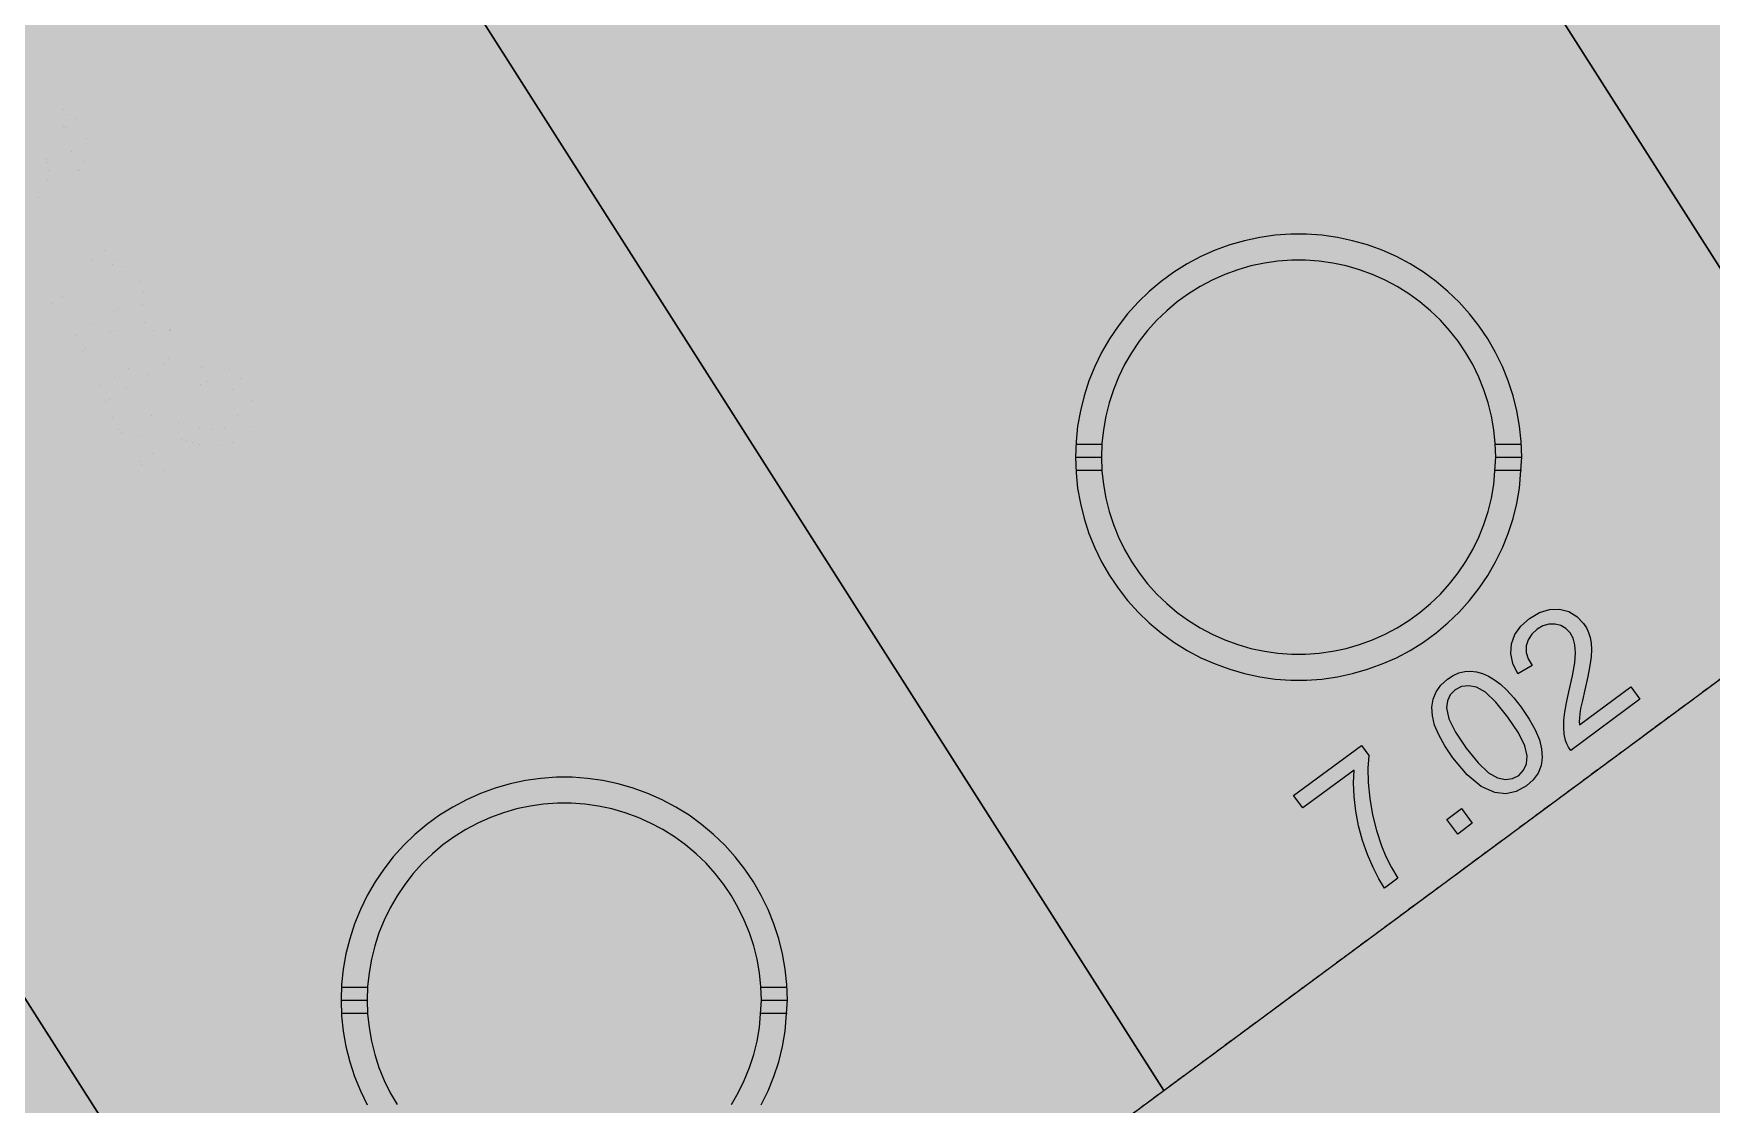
# Model space of a CAD drawing. Extents: x -5280327 to 29700, y -3925683 to 5564800.
# Drawn here: x 17526 to 18031, y 5149 to 5472 of the extents above; entities that cross this region are included whole.
import ezdxf

# ---------------------------------------------------------------- set-up
doc = ezdxf.new("R2010")
doc.units = 0
doc.linetypes.add('4', pattern=[2.97766, 2.382128, -0.595532])
doc.linetypes.add('6', pattern=[2640.874023, 1320.437012, -1320.437012])
doc.layers.get('0').update_dxf_attribs({"linetype": 'CONTINUOUS'})
for name, color, linetype in [('31_PREDIOS_TOTAL', 7, 'CONTINUOUS'), ('CIRCULO', 7, 'CONTINUOUS'), ('LOTES', 7, 'CONTINUOUS'), ('PERIMETRO', 7, 'CONTINUOUS')]:
    doc.layers.add(name, color=color, linetype=linetype)

msp = doc.modelspace()

# ---------------------------------------------------------------- linework, layer by layer
at = {"color": 7, "linetype": '6', "const_width": 10343.08}
msp.add_lwpolyline([(0, 29405.62), (24528.32, 0)], dxfattribs=at)
msp.add_lwpolyline([(0, 29405.62), (24528.32, 0)], dxfattribs=at)
at = {"layer": '31_PREDIOS_TOTAL', "color": 7, "const_width": 0.00153}
for points in [[(17521.45, 5447.65), (17526.85, 5449.42), (17531.58, 5449.66), (17531.58, 5449.66), (17535.14, 5448.7), (17538.17, 5446.73), (17540.65, 5443.74), (17540.65, 5443.74), (17541.96, 5441.15), (17542.58, 5438.55), (17542.52, 5435.96), (17542.52, 5435.96), (17541.79, 5433.48), (17540.41, 5431.2), (17538.38, 5429.14)], [(17538.38, 5429.14), (17535.5, 5432.97), (17535.5, 5432.97), (17536.68, 5434.3), (17537.52, 5435.55), (17538, 5436.71), (17538, 5436.71), (17538.21, 5438.51), (17537.93, 5440.23), (17537.16, 5441.87), (17537.16, 5441.87), (17536.25, 5443.04), (17535.17, 5443.94), (17533.91, 5444.59), (17533.91, 5444.59), (17532.08, 5445.1), (17530.08, 5445.24), (17527.91, 5445.02), (17527.91, 5445.02), (17525.48, 5444.35)], [(17525.13, 5439.84), (17526.64, 5438.78), (17527.94, 5437.53), (17529.03, 5436.08), (17529.03, 5436.08), (17530.33, 5433.3), (17530.8, 5430.36), (17530.43, 5427.27), (17530.43, 5427.27), (17529.25, 5424.3), (17527.28, 5421.71), (17524.52, 5419.51)], [(17526.46, 5392.72), (17550.42, 5407.92), (17552.72, 5404.29), (17549.36, 5402.16), (17549.36, 5402.16), (17550.99, 5402.02), (17552.57, 5401.62), (17554.1, 5400.95), (17554.1, 5400.95), (17555.52, 5400.02), (17556.78, 5398.83), (17557.87, 5397.37), (17557.87, 5397.37), (17558.81, 5395.62), (17559.37, 5393.94), (17559.54, 5392.3), (17559.54, 5392.3), (17559.36, 5390.75), (17558.83, 5389.3), (17557.97, 5387.94), (17557.97, 5387.94), (17561.63, 5387.33), (17564.59, 5385.76), (17566.87, 5383.2), (17566.87, 5383.2), (17568.04, 5380.87), (17568.54, 5378.63), (17568.37, 5376.47), (17568.37, 5376.47), (17567.49, 5374.42), (17565.87, 5372.5), (17563.51, 5370.7), (17547.07, 5360.26), (17544.5, 5364.3), (17559.59, 5373.87), (17559.59, 5373.87), (17561.04, 5374.85), (17562.12, 5375.73), (17562.85, 5376.49), (17562.85, 5376.49), (17563.31, 5377.25), (17563.58, 5378.1), (17563.67, 5379.02), (17563.67, 5379.02), (17563.57, 5379.98), (17563.27, 5380.94), (17562.77, 5381.87), (17562.77, 5381.87), (17561.58, 5383.34), (17560.13, 5384.39), (17558.43, 5385), (17558.43, 5385), (17556.5, 5385.08), (17554.35, 5384.49), (17551.99, 5383.26), (17538.08, 5374.42), (17535.5, 5378.48), (17551.06, 5388.36), (17551.06, 5388.36), (17552.65, 5389.52), (17553.79, 5390.71), (17554.49, 5391.93), (17554.49, 5391.93), (17554.73, 5393.21), (17554.5, 5394.58), (17553.78, 5396.04), (17553.78, 5396.04), (17552.98, 5397.09), (17552, 5397.95), (17550.87, 5398.63), (17550.87, 5398.63), (17549.62, 5399.08), (17548.29, 5399.22), (17546.89, 5399.07), (17546.89, 5399.07), (17545.33, 5398.59), (17543.53, 5397.75), (17541.47, 5396.54), (17529.04, 5388.66), (17526.46, 5392.72)], [(17567.62, 5336.5), (17563.72, 5334.03), (17549.84, 5355.88), (17549.84, 5355.88), (17550.83, 5356.46), (17551.87, 5356.9), (17552.96, 5357.2), (17552.96, 5357.2), (17554.87, 5357.47), (17556.9, 5357.51), (17559.06, 5357.32), (17559.06, 5357.32), (17561.47, 5356.87), (17564.26, 5356.16), (17567.44, 5355.18), (17567.44, 5355.18), (17572.22, 5353.72), (17576.09, 5352.77), (17579.07, 5352.34), (17579.07, 5352.34), (17581.42, 5352.36), (17583.45, 5352.77), (17585.15, 5353.55), (17585.15, 5353.55), (17586.56, 5354.71), (17587.55, 5356.15), (17588.13, 5357.86), (17588.13, 5357.86), (17588.24, 5359.71), (17587.85, 5361.56), (17586.93, 5363.41), (17586.93, 5363.41), (17585.58, 5365.11), (17584, 5366.3), (17582.19, 5366.99), (17582.19, 5366.99), (17580.25, 5367.13), (17578.25, 5366.69), (17576.19, 5365.68), (17573.97, 5370.12), (17573.97, 5370.12), (17577.18, 5371.39), (17580.24, 5371.82), (17583.13, 5371.41), (17583.13, 5371.41), (17585.81, 5370.2), (17588.22, 5368.21), (17590.35, 5365.45), (17590.35, 5365.45), (17591.93, 5362.32), (17592.64, 5359.25), (17592.49, 5356.25), (17592.49, 5356.25), (17591.57, 5353.5), (17589.98, 5351.19), (17587.71, 5349.32), (17587.71, 5349.32), (17586.34, 5348.57), (17584.86, 5348.02), (17583.29, 5347.65), (17583.29, 5347.65), (17581.57, 5347.49), (17579.66, 5347.53), (17577.54, 5347.79), (17577.54, 5347.79), (17574.98, 5348.31), (17571.72, 5349.17), (17567.75, 5350.35), (17567.75, 5350.35), (17564.56, 5351.34), (17562.18, 5352.02), (17560.61, 5352.4), (17560.61, 5352.4), (17559.47, 5352.59), (17558.37, 5352.7), (17557.33, 5352.72), (17567.62, 5336.5)]]:
    msp.add_lwpolyline(points, dxfattribs=at)
at = {"layer": '31_PREDIOS_TOTAL', "color": 7}
for points in [[(18006.86, 5274.97, 33030.86), (18009.61, 5271.25, 33030.86), (17988.79, 5255.86, 33030.86), (17988.79, 5255.86, 33030.86), (17988.14, 5256.8, 33030.86), (17987.63, 5257.8, 33030.86), (17987.26, 5258.87, 33030.86), (17987.26, 5258.87, 33030.86), (17986.85, 5260.76, 33030.86), (17986.67, 5262.78, 33030.86), (17986.71, 5264.95, 33030.86), (17986.71, 5264.95, 33030.86), (17986.98, 5267.38, 33030.86), (17987.49, 5270.22, 33030.86), (17988.24, 5273.46, 33030.86), (17988.24, 5273.46, 33030.86), (17989.36, 5278.33, 33030.86), (17990.02, 5282.26, 33030.86), (17990.24, 5285.26, 33030.86), (17990.24, 5285.26, 33030.86), (17990.05, 5287.61, 33030.86), (17989.51, 5289.6, 33030.86), (17988.6, 5291.24, 33030.86), (17988.6, 5291.24, 33030.86), (17987.35, 5292.56, 33030.86), (17985.84, 5293.45, 33030.86), (17984.09, 5293.9, 33030.86), (17984.09, 5293.9, 33030.86), (17982.24, 5293.89, 33030.86), (17980.42, 5293.36, 33030.86), (17978.64, 5292.31, 33030.86), (17978.64, 5292.31, 33030.86), (17977.04, 5290.84, 33030.86), (17975.97, 5289.18, 33030.86), (17975.41, 5287.33, 33030.86), (17975.41, 5287.33, 33030.86), (17975.41, 5285.38, 33030.86), (17975.99, 5283.42, 33030.86), (17977.15, 5281.44, 33030.86), (17972.87, 5278.91, 33030.86), (17972.87, 5278.91, 33030.86), (17971.38, 5282.02, 33030.86), (17970.73, 5285.04, 33030.86), (17970.93, 5287.95, 33030.86), (17970.93, 5287.95, 33030.86), (17971.95, 5290.71, 33030.86), (17973.76, 5293.25, 33030.86), (17976.36, 5295.58, 33030.86), (17976.36, 5295.58, 33030.86), (17979.38, 5297.38, 33030.86), (17982.39, 5298.31, 33030.86), (17985.39, 5298.37, 33030.86), (17985.39, 5298.37, 33030.86), (17988.2, 5297.65, 33030.86), (17990.61, 5296.22, 33030.86), (17992.64, 5294.09, 33030.86), (17992.64, 5294.09, 33030.86), (17993.48, 5292.78, 33030.86), (17994.14, 5291.35, 33030.86), (17994.62, 5289.81, 33030.86), (17994.62, 5289.81, 33030.86), (17994.9, 5288.1, 33030.86), (17995, 5286.19, 33030.86), (17994.89, 5284.06, 33030.86), (17994.89, 5284.06, 33030.86), (17994.55, 5281.47, 33030.86), (17993.93, 5278.15, 33030.86), (17993.03, 5274.11, 33030.86), (17993.03, 5274.11, 33030.86), (17992.28, 5270.86, 33030.86), (17991.76, 5268.44, 33030.86), (17991.5, 5266.85, 33030.86), (17991.5, 5266.85, 33030.86), (17991.39, 5265.69, 33030.86), (17991.36, 5264.59, 33030.86), (17991.41, 5263.54, 33030.86), (18006.86, 5274.97, 33030.86)], [(17953.34, 5253.65, 33030.86), (17953.34, 5253.65, 33030.86), (17950.89, 5257.23, 33030.86), (17949.06, 5260.51, 33030.86), (17947.84, 5263.49, 33030.86), (17947.84, 5263.49, 33030.86), (17947.18, 5266.25, 33030.86), (17947.02, 5268.84, 33030.86), (17947.37, 5271.27, 33030.86), (17947.37, 5271.27, 33030.86), (17948.25, 5273.51, 33030.86), (17949.69, 5275.53, 33030.86), (17951.7, 5277.34, 33030.86), (17951.7, 5277.34, 33030.86), (17953.41, 5278.42, 33030.86), (17955.14, 5279.18, 33030.86), (17956.9, 5279.6, 33030.86), (17956.9, 5279.6, 33030.86), (17958.68, 5279.71, 33030.86), (17960.46, 5279.51, 33030.86), (17962.24, 5279, 33030.86), (17962.24, 5279, 33030.86), (17964.03, 5278.19, 33030.86), (17965.83, 5277.11, 33030.86), (17967.66, 5275.76, 33030.86), (17967.66, 5275.76, 33030.86), (17969.57, 5274, 33030.86), (17971.64, 5271.69, 33030.86), (17973.87, 5268.84, 33030.86), (17973.87, 5268.84, 33030.86), (17976.3, 5265.29, 33030.86), (17978.13, 5262.03, 33030.86), (17979.35, 5259.06, 33030.86), (17979.35, 5259.06, 33030.86), (17980.02, 5256.3, 33030.86), (17980.18, 5253.71, 33030.86), (17979.84, 5251.28, 33030.86), (17979.84, 5251.28, 33030.86), (17978.96, 5249.03, 33030.86), (17977.51, 5247, 33030.86), (17975.49, 5245.18, 33030.86), (17975.49, 5245.18, 33030.86), (17972.4, 5243.46, 33030.86), (17969.21, 5242.79, 33030.86), (17965.92, 5243.16, 33030.86), (17965.92, 5243.16, 33030.86), (17961.85, 5245.05, 33030.86), (17957.65, 5248.55, 33030.86), (17953.34, 5253.65, 33030.86)], [(17957.31, 5256.59, 33030.86), (17960.91, 5252.15, 33030.86), (17964.06, 5249.16, 33030.86), (17966.76, 5247.62, 33030.86), (17966.76, 5247.62, 33030.86), (17969.12, 5247.15, 33030.86), (17971.24, 5247.4, 33030.86), (17973.14, 5248.36, 33030.86), (17973.14, 5248.36, 33030.86), (17974.61, 5249.89, 33030.86), (17975.46, 5251.86, 33030.86), (17975.71, 5254.25, 33030.86), (17975.71, 5254.25, 33030.86), (17975.02, 5257.29, 33030.86), (17973.08, 5261.17, 33030.86), (17969.9, 5265.9, 33030.86), (17969.9, 5265.9, 33030.86), (17966.29, 5270.36, 33030.86), (17963.14, 5273.35, 33030.86), (17960.44, 5274.89, 33030.86), (17960.44, 5274.89, 33030.86), (17958.08, 5275.34, 33030.86), (17955.94, 5275.08, 33030.86), (17954.03, 5274.1, 33030.86), (17954.03, 5274.1, 33030.86), (17952.56, 5272.63, 33030.86), (17951.7, 5270.83, 33030.86), (17951.44, 5268.7, 33030.86), (17951.44, 5268.7, 33030.86), (17952.15, 5265.42, 33030.86), (17954.11, 5261.39, 33030.86), (17957.31, 5256.59, 33030.86)], [(17908.16, 5238.54, 33030.86), (17905.41, 5242.26, 33030.86), (17925.79, 5257.34, 33030.86), (17928.01, 5254.33, 33030.86), (17928.01, 5254.33, 33030.86), (17927.77, 5250.48, 33030.86), (17927.88, 5246.18, 33030.86), (17928.35, 5241.42, 33030.86), (17928.35, 5241.42, 33030.86), (17929.17, 5236.5, 33030.86), (17930.34, 5231.74, 33030.86), (17931.85, 5227.13, 33030.86), (17931.85, 5227.13, 33030.86), (17933.18, 5223.91, 33030.86), (17934.82, 5220.66, 33030.86), (17936.77, 5217.38, 33030.86), (17932.8, 5214.44, 33030.86), (17932.8, 5214.44, 33030.86), (17931.03, 5217.23, 33030.86), (17929.3, 5220.58, 33030.86), (17927.62, 5224.5, 33030.86), (17927.62, 5224.5, 33030.86), (17926.12, 5228.75, 33030.86), (17924.95, 5233.12, 33030.86), (17924.12, 5237.61, 33030.86), (17924.12, 5237.61, 33030.86), (17923.61, 5242.01, 33030.86), (17923.43, 5246.12, 33030.86), (17923.58, 5249.95, 33030.86), (17908.16, 5238.54, 33030.86)], [(17954.77, 5230.69, 33030.86), (17951.51, 5235.09, 33030.86), (17955.92, 5238.35, 33030.86), (17959.17, 5233.95, 33030.86), (17954.77, 5230.69, 33030.86)]]:
    msp.add_polyline3d(points, dxfattribs=at)
at = {"layer": '@NUMEROS DE LOTES', "color": 7, "const_width": 9.98}
for points in [[(17894.37, 5356.79), (17879.97, 5359.37), (17879.97, 5359.37), (17881.54, 5363.6), (17883.84, 5367.12), (17886.87, 5369.92), (17886.87, 5369.92), (17890.75, 5371.96), (17895.57, 5373.18), (17901.33, 5373.58), (17901.33, 5373.58), (17907.82, 5373.14), (17913, 5371.81), (17916.85, 5369.58), (17916.85, 5369.58), (17919.51, 5366.69), (17921.11, 5363.33), (17921.64, 5359.52), (17921.64, 5359.52), (17921.42, 5357.23), (17920.77, 5355.08), (17919.69, 5353.09), (17919.69, 5353.09), (17918.18, 5351.25), (17916.22, 5349.56), (17913.82, 5348.04), (17913.82, 5348.04), (17915.77, 5347.49), (17917.39, 5346.88), (17918.68, 5346.21), (17918.68, 5346.21), (17920.37, 5344.97), (17921.78, 5343.49), (17922.93, 5341.77), (17922.93, 5341.77), (17923.77, 5339.82), (17924.27, 5337.64), (17924.44, 5335.21), (17924.44, 5335.21), (17924.16, 5332.06), (17923.33, 5329), (17921.94, 5326.03), (17921.94, 5326.03), (17920.02, 5323.32), (17917.62, 5321.07), (17914.72, 5319.26), (17914.72, 5319.26), (17911.25, 5317.94), (17907.12, 5317.15), (17902.34, 5316.88), (17902.34, 5316.88), (17897.7, 5317.08), (17893.77, 5317.66), (17890.54, 5318.64), (17890.54, 5318.64), (17887.83, 5319.99), (17885.46, 5321.71), (17883.43, 5323.78), (17883.43, 5323.78), (17881.72, 5326.23), (17880.29, 5329.07), (17879.15, 5332.29), (17894.37, 5334.31), (17894.37, 5334.31), (17895.08, 5331.56), (17896.01, 5329.43), (17897.16, 5327.94), (17897.16, 5327.94), (17898.53, 5326.95), (17900.13, 5326.36), (17901.96, 5326.16), (17901.96, 5326.16), (17903.89, 5326.41), (17905.6, 5327.16), (17907.07, 5328.4), (17907.07, 5328.4), (17908.2, 5330.07), (17908.88, 5332.06), (17909.11, 5334.39), (17909.11, 5334.39), (17908.89, 5336.74), (17908.24, 5338.71), (17907.14, 5340.3), (17907.14, 5340.3), (17905.68, 5341.46), (17903.9, 5342.16), (17901.81, 5342.39), (17901.81, 5342.39), (17900.47, 5342.29), (17898.82, 5341.99), (17896.88, 5341.49), (17897.66, 5352.38), (17897.66, 5352.38), (17898.45, 5352.27), (17899.11, 5352.21), (17899.65, 5352.19), (17899.65, 5352.19), (17901.53, 5352.4), (17903.19, 5353.04), (17904.64, 5354.1), (17904.64, 5354.1), (17905.75, 5355.45), (17906.42, 5356.96), (17906.64, 5358.62), (17906.64, 5358.62), (17906.47, 5360.18), (17905.97, 5361.52), (17905.14, 5362.63), (17905.14, 5362.63), (17904.02, 5363.46), (17902.65, 5363.96), (17901.03, 5364.12), (17901.03, 5364.12), (17899.35, 5363.94), (17897.89, 5363.4), (17896.65, 5362.5), (17896.65, 5362.5), (17895.65, 5361.14), (17894.89, 5359.24), (17894.37, 5356.79)], [(17703.23, 5154.38), (17657.53, 5154.38), (17657.53, 5154.38), (17658.41, 5158.8), (17660, 5163.05), (17662.3, 5167.12), (17662.3, 5167.12), (17665.73, 5171.33), (17670.71, 5176.03), (17677.24, 5181.2), (17677.24, 5181.2), (17681.16, 5184.25), (17684.02, 5186.77), (17685.8, 5188.75), (17685.8, 5188.75), (17686.84, 5190.44), (17687.47, 5192.08), (17687.67, 5193.65), (17687.67, 5193.65), (17687.47, 5195.24), (17686.85, 5196.67), (17685.82, 5197.93), (17685.82, 5197.93), (17684.48, 5198.92), (17682.93, 5199.51), (17681.16, 5199.71), (17681.16, 5199.71), (17679.34, 5199.51), (17677.75, 5198.9), (17676.4, 5197.88), (17676.4, 5197.88), (17675.3, 5196.35), (17674.47, 5194.19), (17673.91, 5191.41), (17658.65, 5192.64), (17658.65, 5192.64), (17659.41, 5196.62), (17660.51, 5199.96), (17661.94, 5202.68), (17661.94, 5202.68), (17663.75, 5204.9), (17666, 5206.75), (17668.69, 5208.22), (17668.69, 5208.22), (17671.97, 5209.29), (17675.99, 5209.93), (17680.75, 5210.15), (17680.75, 5210.15), (17685.72, 5209.94), (17689.89, 5209.33), (17693.26, 5208.31), (17693.26, 5208.31), (17696.03, 5206.87), (17698.38, 5205), (17700.3, 5202.68), (17700.3, 5202.68), (17701.72, 5200.05), (17702.57, 5197.22), (17702.86, 5194.18), (17702.86, 5194.18), (17702.53, 5190.88), (17701.55, 5187.69), (17699.92, 5184.6), (17699.92, 5184.6), (17697.43, 5181.46), (17693.87, 5178.12), (17689.24, 5174.58), (17689.24, 5174.58), (17686.52, 5172.67), (17684.46, 5171.19), (17683.09, 5170.13), (17683.09, 5170.13), (17682, 5169.19), (17680.78, 5168.08), (17679.44, 5166.8), (17703.23, 5166.8), (17703.23, 5154.38)]]:
    msp.add_lwpolyline(points, dxfattribs=at)
at = {"layer": 'CIRCULO', "color": 7}
for points in [[(17974.05, 5344.13), (17973.89, 5348.81), (17973.4, 5353.47), (17972.59, 5358.09), (17971.45, 5362.63), (17970, 5367.09), (17968.25, 5371.44), (17966.19, 5375.65), (17963.85, 5379.71), (17961.23, 5383.59), (17958.35, 5387.29), (17955.21, 5390.77), (17951.84, 5394.02), (17948.25, 5397.04), (17944.46, 5399.79), (17940.48, 5402.27), (17936.35, 5404.47), (17932.07, 5406.38), (17927.66, 5407.98), (17923.16, 5409.27), (17918.57, 5410.25), (17913.93, 5410.9), (17909.26, 5411.23), (17904.57, 5411.23), (17899.9, 5410.9), (17895.26, 5410.25), (17890.67, 5409.27), (17886.17, 5407.98), (17881.76, 5406.38), (17877.48, 5404.47), (17873.34, 5402.27), (17869.37, 5399.79), (17865.58, 5397.04), (17861.99, 5394.02), (17858.62, 5390.77), (17855.48, 5387.29), (17852.6, 5383.59), (17849.98, 5379.71), (17847.63, 5375.65), (17845.58, 5371.44), (17843.82, 5367.09), (17842.38, 5362.63), (17841.24, 5358.09), (17840.43, 5353.47), (17839.94, 5348.81), (17839.77, 5344.13), (17839.94, 5339.45), (17840.43, 5334.78), (17841.24, 5330.17), (17842.38, 5325.62), (17843.82, 5321.17), (17845.58, 5316.82), (17847.63, 5312.61), (17849.98, 5308.55), (17852.6, 5304.66), (17855.48, 5300.97), (17858.62, 5297.49), (17861.99, 5294.23), (17865.58, 5291.22), (17869.37, 5288.47), (17873.34, 5285.98), (17877.48, 5283.78), (17881.76, 5281.88), (17886.17, 5280.27), (17890.67, 5278.98), (17895.26, 5278.01), (17899.9, 5277.36), (17904.57, 5277.03), (17909.26, 5277.03), (17913.93, 5277.36), (17918.57, 5278.01), (17923.16, 5278.98), (17927.66, 5280.27), (17932.07, 5281.88), (17936.35, 5283.78), (17940.48, 5285.98), (17944.46, 5288.47), (17948.25, 5291.22), (17951.84, 5294.23), (17955.21, 5297.49), (17958.35, 5300.97), (17961.23, 5304.66), (17963.85, 5308.55), (17966.19, 5312.61), (17968.25, 5316.82), (17970, 5321.17), (17971.45, 5325.62), (17972.59, 5330.17), (17973.4, 5334.78), (17974.05, 5344.13)], [(17966.22, 5344.13), (17966.08, 5348.27), (17965.64, 5352.38), (17964.92, 5356.46), (17963.92, 5360.48), (17962.64, 5364.41), (17961.09, 5368.25), (17959.28, 5371.97), (17957.21, 5375.56), (17954.89, 5378.99), (17952.35, 5382.25), (17949.58, 5385.33), (17946.6, 5388.2), (17943.43, 5390.86), (17940.08, 5393.3), (17936.57, 5395.49), (17932.91, 5397.43), (17929.13, 5399.12), (17925.24, 5400.53), (17921.26, 5401.67), (17917.21, 5402.53), (17913.11, 5403.11), (17908.98, 5403.4), (17904.84, 5403.4), (17900.71, 5403.11), (17896.62, 5402.53), (17892.57, 5401.67), (17888.59, 5400.53), (17884.7, 5399.12), (17880.92, 5397.43), (17877.26, 5395.49), (17873.75, 5393.3), (17870.4, 5390.86), (17867.23, 5388.2), (17864.25, 5385.33), (17861.48, 5382.25), (17858.93, 5378.99), (17856.62, 5375.56), (17854.55, 5371.97), (17852.73, 5368.25), (17851.18, 5364.41), (17849.9, 5360.48), (17848.9, 5356.46), (17848.18, 5352.38), (17847.75, 5348.27), (17847.61, 5344.13), (17847.75, 5339.99), (17848.18, 5335.87), (17848.9, 5331.8), (17849.9, 5327.78), (17851.18, 5323.84), (17852.73, 5320.01), (17854.55, 5316.29), (17856.62, 5312.7), (17858.93, 5309.27), (17861.48, 5306.01), (17864.25, 5302.93), (17867.23, 5300.06), (17870.4, 5297.39), (17873.75, 5294.96), (17877.26, 5292.77), (17880.92, 5290.82), (17884.7, 5289.14), (17888.59, 5287.72), (17892.57, 5286.58), (17896.62, 5285.72), (17900.71, 5285.15), (17904.84, 5284.86), (17908.98, 5284.86), (17913.11, 5285.15), (17917.21, 5285.72), (17921.26, 5286.58), (17925.24, 5287.72), (17929.13, 5289.14), (17932.91, 5290.82), (17936.57, 5292.77), (17940.08, 5294.96), (17943.43, 5297.39), (17946.6, 5300.06), (17949.58, 5302.93), (17952.35, 5306.01), (17954.89, 5309.27), (17957.21, 5312.7), (17959.28, 5316.29), (17961.09, 5320.01), (17962.64, 5323.84), (17963.92, 5327.78), (17964.92, 5331.8), (17965.64, 5335.87), (17966.22, 5344.13)], [(17839.89, 5348.05), (17847.74, 5348.05)], [(17966.09, 5348.05), (17973.94, 5348.05)], [(17839.77, 5344.13), (17847.61, 5344.13)], [(17966.22, 5344.13), (17974.05, 5344.13)], [(17839.89, 5340.21), (17847.74, 5340.21)], [(17966.09, 5340.21), (17973.94, 5340.21)], [(17753.1, 5180.69), (17752.94, 5185.37), (17752.45, 5190.03), (17751.64, 5194.65), (17750.5, 5199.2), (17749.06, 5203.65), (17747.3, 5208), (17745.25, 5212.21), (17742.9, 5216.27), (17740.28, 5220.15), (17737.4, 5223.85), (17734.26, 5227.33), (17730.89, 5230.58), (17727.3, 5233.6), (17723.51, 5236.35), (17719.53, 5238.83), (17715.4, 5241.04), (17711.12, 5242.94), (17706.71, 5244.54), (17702.21, 5245.84), (17697.62, 5246.81), (17692.98, 5247.46), (17688.31, 5247.79), (17683.62, 5247.79), (17678.95, 5247.46), (17674.31, 5246.81), (17669.72, 5245.84), (17665.22, 5244.54), (17660.81, 5242.94), (17656.53, 5241.04), (17652.4, 5238.83), (17648.42, 5236.35), (17644.63, 5233.6), (17641.04, 5230.58), (17637.67, 5227.33), (17634.53, 5223.85), (17631.65, 5220.15), (17629.03, 5216.27), (17626.68, 5212.21), (17624.63, 5208), (17622.87, 5203.65), (17621.43, 5199.2), (17620.29, 5194.65), (17619.48, 5190.03), (17618.99, 5185.37), (17618.83, 5180.69), (17618.99, 5176.01), (17619.48, 5171.35), (17620.29, 5166.73), (17621.43, 5162.18), (17622.87, 5157.73), (17624.63, 5153.38), (17626.68, 5149.17)], [(17745.27, 5180.69), (17745.13, 5184.83), (17744.69, 5188.94), (17743.98, 5193.02), (17742.97, 5197.04), (17741.7, 5200.97), (17740.14, 5204.81), (17738.33, 5208.53), (17736.26, 5212.12), (17733.95, 5215.55), (17731.4, 5218.81), (17728.63, 5221.89), (17725.65, 5224.76), (17722.48, 5227.42), (17719.13, 5229.86), (17715.62, 5232.05), (17711.96, 5233.99), (17708.18, 5235.68), (17704.29, 5237.09), (17700.31, 5238.24), (17696.26, 5239.1), (17692.16, 5239.67), (17688.03, 5239.96), (17683.9, 5239.96), (17679.77, 5239.67), (17675.67, 5239.1), (17671.62, 5238.24), (17667.64, 5237.09), (17663.75, 5235.68), (17659.97, 5233.99), (17656.31, 5232.05), (17652.8, 5229.86), (17649.45, 5227.42), (17646.28, 5224.76), (17643.3, 5221.89), (17640.53, 5218.81), (17637.98, 5215.55), (17635.67, 5212.12), (17633.6, 5208.53), (17631.79, 5204.81), (17630.23, 5200.97), (17628.96, 5197.04), (17627.95, 5193.02), (17627.24, 5188.94), (17626.8, 5184.83), (17626.66, 5180.69), (17626.8, 5176.55), (17627.24, 5172.44), (17627.95, 5168.36), (17628.96, 5164.34), (17630.23, 5160.41), (17631.79, 5156.57), (17633.6, 5152.85), (17635.67, 5149.26)], [(17618.94, 5184.61), (17626.79, 5184.61)], [(17745.14, 5184.61), (17752.99, 5184.61)], [(17618.83, 5180.69), (17626.66, 5180.69)], [(17736.26, 5149.26), (17738.33, 5152.85), (17740.14, 5156.57), (17741.7, 5160.41), (17742.97, 5164.34), (17743.98, 5168.36), (17744.69, 5172.44), (17745.27, 5180.69)], [(17745.25, 5149.17), (17747.3, 5153.38), (17749.06, 5157.73), (17750.5, 5162.18), (17751.64, 5166.73), (17752.45, 5171.35), (17753.1, 5180.69)], [(17745.27, 5180.69), (17753.1, 5180.69)], [(17618.94, 5176.77), (17626.79, 5176.77)], [(17745.14, 5176.77), (17752.99, 5176.77)]]:
    msp.add_lwpolyline(points, dxfattribs=at)
at = {"layer": 'LOTES', "color": 7}
for points in [[(17756.77, 6346.47), (17747.95, 6338.11), (17553.64, 6155.05), (18087.29, 5316.97), (18308.24, 5480.41), (17756.77, 6346.47)], [(17553.64, 6155.05), (17350.48, 5963.67), (17866.34, 5153.53), (18087.29, 5316.97), (17553.64, 6155.05)], [(17350.48, 5963.67), (17311.34, 5926.8), (17145.36, 5775.38), (17645.39, 4990.1), (17866.34, 5153.53), (17350.48, 5963.67)], [(17145.36, 5775.38), (16964.45, 5610.34), (16936.71, 5592.63), (17424.44, 4826.66), (17645.39, 4990.1), (17145.36, 5775.38)]]:
    msp.add_lwpolyline(points, dxfattribs=at)
for points in [[(17553.64, 6155.05, 33030.86), (18087.29, 5316.97, 33030.86), (18308.24, 5480.41, 33030.86), (17756.77, 6346.47, 33030.86)], [(17350.48, 5963.67, 33030.86), (17866.34, 5153.53, 33030.86), (18087.29, 5316.97, 33030.86), (17553.64, 6155.05, 33030.86)], [(17553.64, 6155.05, 66061.73), (18087.29, 5316.97, 66061.73)], [(17145.36, 5775.38, 33030.86), (17645.39, 4990.1, 33030.86), (17866.34, 5153.53, 33030.86), (17350.48, 5963.67, 33030.86)], [(17350.48, 5963.67, 66061.73), (17866.34, 5153.53, 66061.73)], [(16936.71, 5592.63, 33030.86), (17424.44, 4826.66, 33030.86), (17645.39, 4990.1, 33030.86), (17145.36, 5775.38, 33030.86)], [(17145.36, 5775.38, 66061.73), (17645.39, 4990.1, 66061.73)]]:
    msp.add_polyline3d(points, dxfattribs=at)
at = {"layer": 'PERIMETRO', "color": 7, "linetype": '4'}
msp.add_polyline3d([(15727.94, 3571.73, 66160.85), (20959.63, 7441.67, 66160.85)], dxfattribs=at)

doc.saveas('drawing.dxf')
